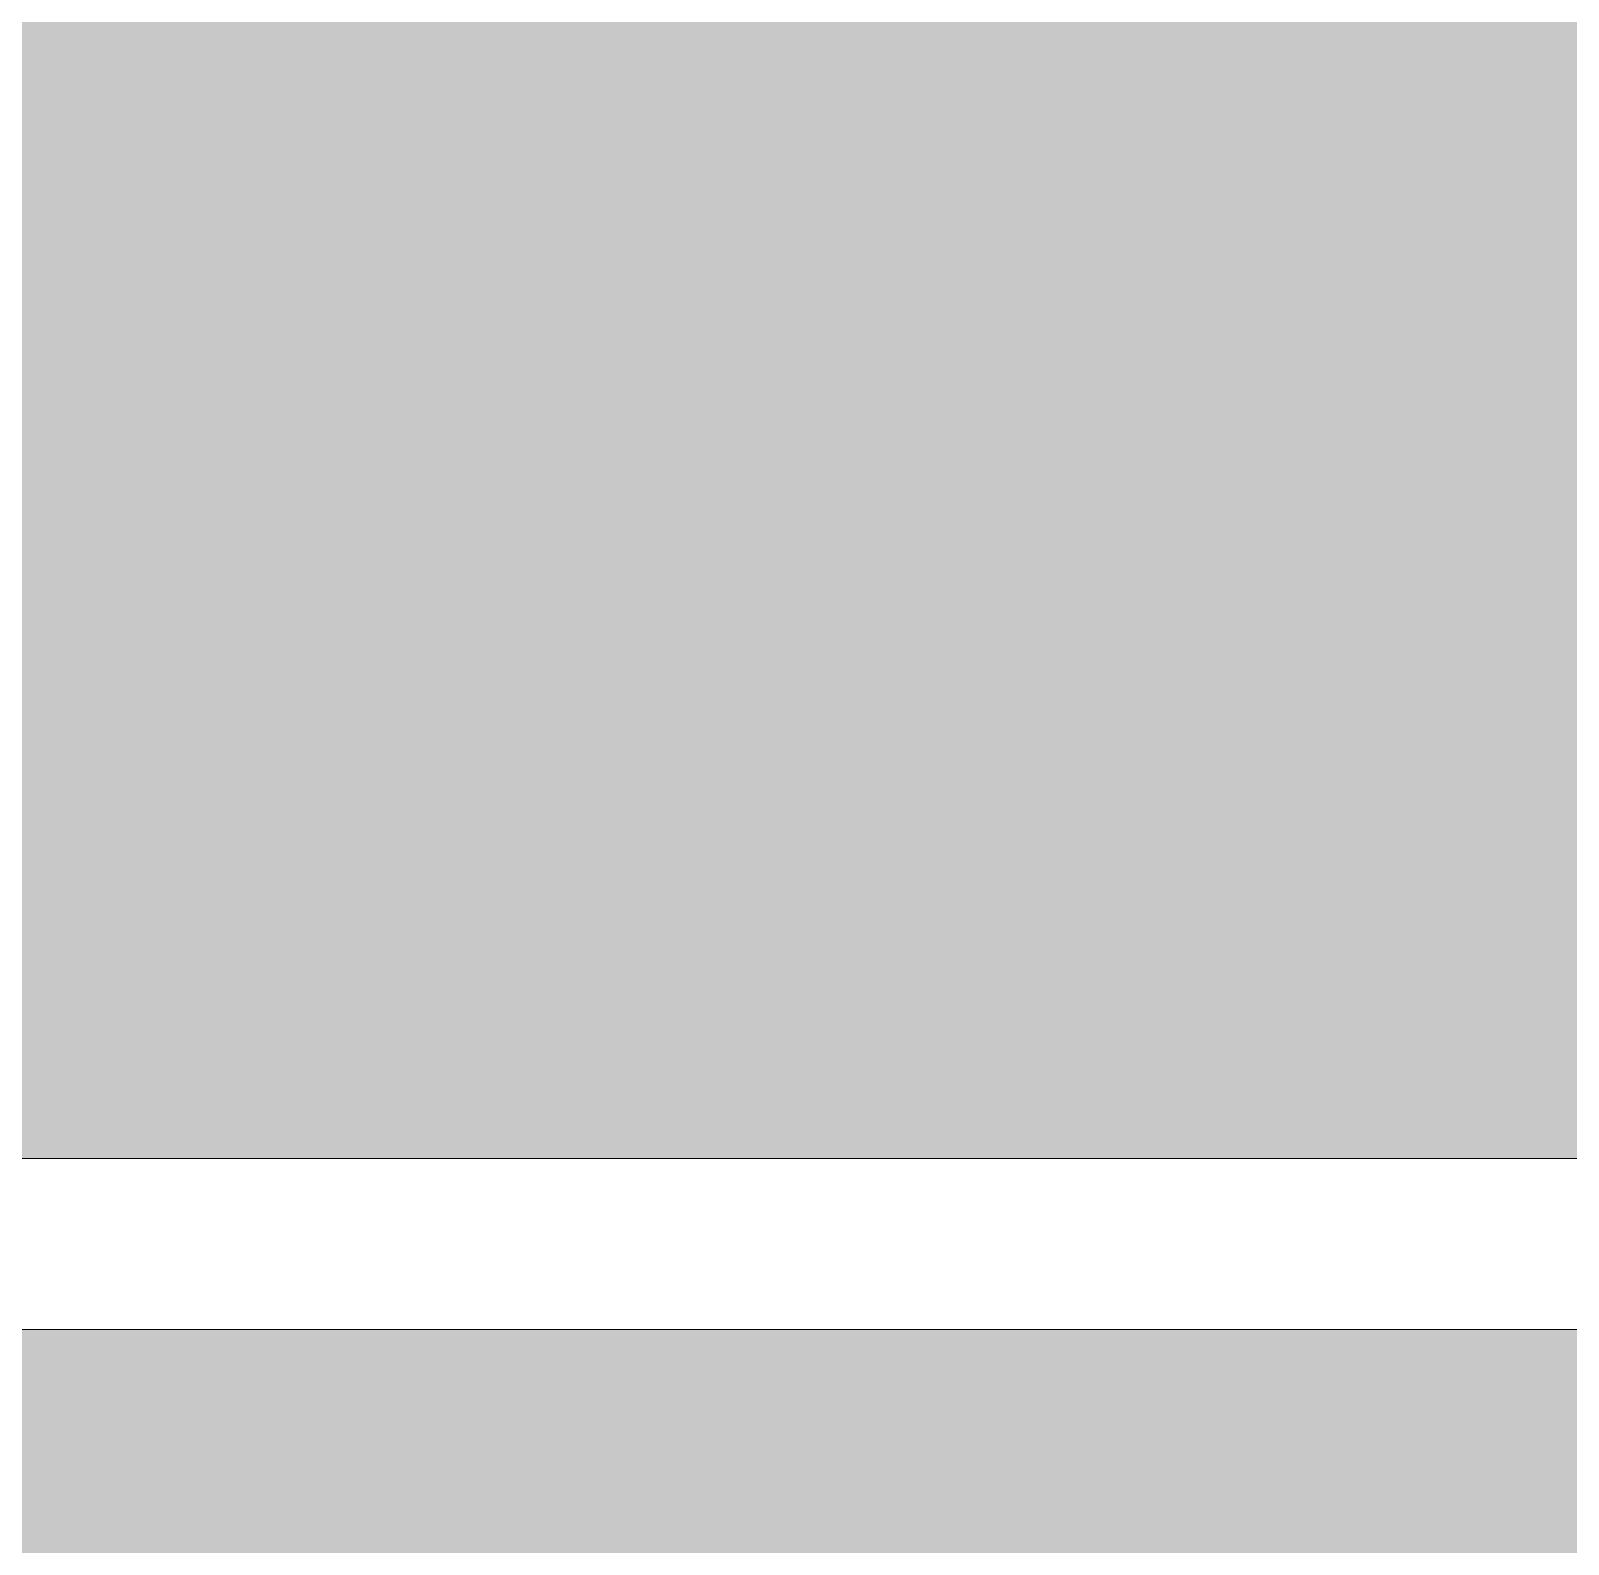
# Model space of a CAD drawing. Header units: millimetres. Extents: x -34838 to 729576, y -214038 to 121482.
# Drawn here: x 540667 to 541565, y -89363 to -88479 of the extents above; entities that cross this region are included whole.
import ezdxf

# ---------------------------------------------------------------- set-up
doc = ezdxf.new("R2010")
doc.units = ezdxf.units.MM
doc.header["$MEASUREMENT"] = 0
doc.layers.add('0_Ном._пера__202', color=7, linetype='Continuous', lineweight=13, true_color=0xe89b00)
doc.layers.add('АБ _ 0 _ СТІНИ _ ЗОВНІШНІ .3D_Ном._пера__1', color=7, linetype='Continuous', lineweight=13)

msp = doc.modelspace()

# ---------------------------------------------------------------- hatches: boundary and pattern name
at = {"layer": '0_Ном._пера__202', "linetype": 'Continuous', "lineweight": 0, "true_color": 0x3a2600}
h = msp.add_hatch(color=38, dxfattribs=at)
h.paths.add_polyline_path([(537345.76, -89145.7), (537345.76, -85887.7), (549367.76, -85887.7), (549367.76, -91535.7), (548746.76, -91535.7), (548466.76, -91537.7), (548466.76, -91937.7), (548746.76, -91937.7), (548746.76, -93917.7), (524541.76, -93917.7), (524541.76, -91939.11), (524641.76, -91937.7), (524641.76, -91537.7), (524541.76, -91535.7), (524541.76, -89145.7)])
h.paths.add_polyline_path([(548441.76, -93667.7), (548441.76, -93567.7), (540441.76, -93567.7), (540441.76, -89237.7), (546311.76, -89237.7), (546311.76, -86887.7), (546215.76, -86887.7), (546211.76, -86887.7), (546211.76, -89137.7), (540441.76, -89137.7), (540441.76, -88437.7), (539841.76, -88437.7), (539841.76, -88542.31), (538499.8, -88542.31), (538499.8, -86772.31), (538399.8, -86772.31), (538399.8, -88642.31), (539841.76, -88642.31), (539841.76, -88900.04), (539841.76, -89237.7), (540341.76, -89237.7), (540341.76, -93567.7), (528441.76, -93567.7), (528441.76, -93667.7)], flags=0)
h.paths.add_polyline_path([(530641.76, -91937.7), (530241.76, -91937.7), (530241.76, -91537.7), (530641.76, -91537.7)], flags=0)
h.paths.add_polyline_path([(536241.76, -91537.7), (536641.76, -91537.7), (536641.76, -91937.7), (536241.76, -91937.7)], flags=0)
h.paths.add_polyline_path([(542641.76, -91937.7), (542241.76, -91937.7), (542241.76, -91537.7), (542641.76, -91537.7)], flags=0)
h.paths.add_polyline_path([(548016.76, -91937.7), (548016.76, -91537.7), (548416.76, -91537.7), (548416.76, -91937.7)], flags=0)

# ---------------------------------------------------------------- linework, layer by layer
at = {"layer": 'АБ _ 0 _ СТІНИ _ ЗОВНІШНІ .3D_Ном._пера__1', "color": 7, "linetype": 'Continuous', "lineweight": 13}
for p, q in [((540441.76, -89137.7), (546211.76, -89137.7)), ((546311.76, -89237.7), (539841.76, -89237.7))]:
    msp.add_line(p, q, dxfattribs=at)

doc.saveas('drawing.dxf')
